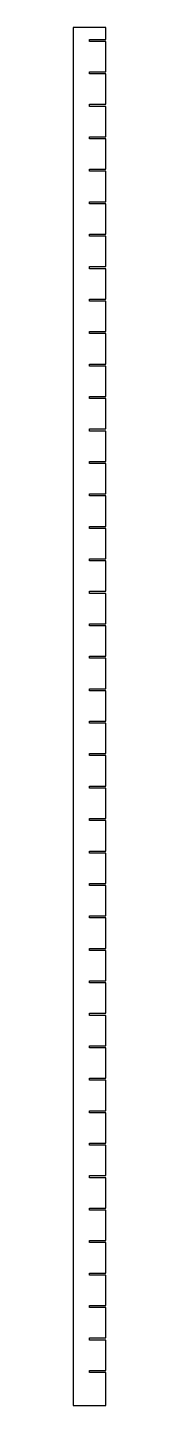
# Model space of a CAD drawing. Header units: inches. Extents: x 0 to 3, y 0 to 126.
import ezdxf

# ---------------------------------------------------------------- set-up
doc = ezdxf.new("R2010")
doc.units = ezdxf.units.IN
doc.header["$MEASUREMENT"] = 0

msp = doc.modelspace()

# ---------------------------------------------------------------- linework, layer by layer
msp.add_lwpolyline([(3, 124.237), (1.5, 124.237), (1.5, 124.4245), (3, 124.4245), (3, 125.5), (0, 125.5), (0, 0), (3, 0), (3, 3), (1.5, 3), (1.5, 3.1875), (3, 3.1875), (3, 5.957), (1.5, 5.957), (1.5, 6.1445), (3, 6.1445), (3, 8.914), (1.5, 8.914), (1.5, 9.1015), (3, 9.1015), (3, 11.871), (1.5, 11.871), (1.5, 12.0585), (3, 12.0585), (3, 14.828), (1.5, 14.828), (1.5, 15.0155), (3, 15.0155), (3, 17.785), (1.5, 17.785), (1.5, 17.9725), (3, 17.9725), (3, 20.742), (1.5, 20.742), (1.5, 20.9295), (3, 20.9295), (3, 23.699), (1.5, 23.699), (1.5, 23.8865), (3, 23.8865), (3, 26.656), (1.5, 26.656), (1.5, 26.8435), (3, 26.8435), (3, 29.613), (1.5, 29.613), (1.5, 29.8005), (3, 29.8005), (3, 32.57), (1.5, 32.57), (1.5, 32.7575), (3, 32.7575), (3, 35.527), (1.5, 35.527), (1.5, 35.7145), (3, 35.7145), (3, 38.484), (1.5, 38.484), (1.5, 38.6715), (3, 38.6715), (3, 41.441), (1.5, 41.441), (1.5, 41.6285), (3, 41.6285), (3, 44.398), (1.5, 44.398), (1.5, 44.5855), (3, 44.5855), (3, 47.355), (1.5, 47.355), (1.5, 47.5425), (3, 47.5425), (3, 50.312), (1.5, 50.312), (1.5, 50.4995), (3, 50.4995), (3, 53.269), (1.5, 53.269), (1.5, 53.4565), (3, 53.4565), (3, 56.226), (1.5, 56.226), (1.5, 56.4135), (3, 56.4135), (3, 59.183), (1.5, 59.183), (1.5, 59.3705), (3, 59.3705), (3, 62.14), (1.5, 62.14), (1.5, 62.3275), (3, 62.3275), (3, 65.097), (1.5, 65.097), (1.5, 65.2845), (3, 65.2845), (3, 68.054), (1.5, 68.054), (1.5, 68.2415), (3, 68.2415), (3, 71.011), (1.5, 71.011), (1.5, 71.1985), (3, 71.1985), (3, 73.968), (1.5, 73.968), (1.5, 74.1555), (3, 74.1555), (3, 76.925), (1.5, 76.925), (1.5, 77.1125), (3, 77.1125), (3, 79.882), (1.5, 79.882), (1.5, 80.0695), (3, 80.0695), (3, 82.839), (1.5, 82.839), (1.5, 83.0265), (3, 83.0265), (3, 85.796), (1.5, 85.796), (1.5, 85.9835), (3, 85.9835), (3, 88.753), (1.5, 88.753), (1.5, 88.9405), (3, 88.9405), (3, 91.71), (1.5, 91.71), (1.5, 91.8975), (3, 91.8975), (3, 94.667), (1.5, 94.667), (1.5, 94.8545), (3, 94.8545), (3, 97.624), (1.5, 97.624), (1.5, 97.8115), (3, 97.8115), (3, 100.581), (1.5, 100.581), (1.5, 100.7685), (3, 100.7685), (3, 103.538), (1.5, 103.538), (1.5, 103.7255), (3, 103.7255), (3, 106.495), (1.5, 106.495), (1.5, 106.6825), (3, 106.6825), (3, 109.452), (1.5, 109.452), (1.5, 109.6395), (3, 109.6395), (3, 112.409), (1.5, 112.409), (1.5, 112.5965), (3, 112.5965), (3, 115.366), (1.5, 115.366), (1.5, 115.5535), (3, 115.5535), (3, 118.323), (1.5, 118.323), (1.5, 118.5105), (3, 118.5105), (3, 121.28), (1.5, 121.28), (1.5, 121.4675), (3, 121.4675)], close=True)

doc.saveas('drawing.dxf')
